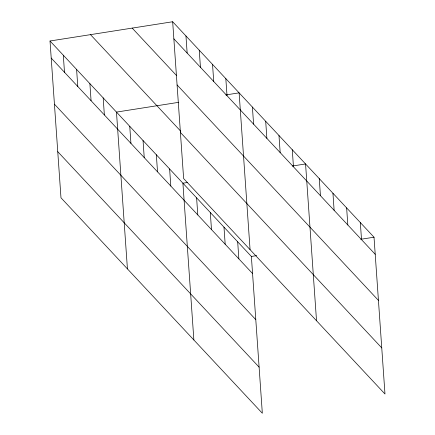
<?xml version="1.0" encoding="UTF-8"?>
<svg xmlns="http://www.w3.org/2000/svg" width="435" height="435" viewBox="0 0 435 435"><rect width="100%" height="100%" fill="white"/><g stroke="black" fill="none" stroke-linecap="round" stroke-linejoin="round"><path stroke-width="0.65" d="M50.02 40.993L251.37 256.454L262.332 413.25L60.982 197.789L50.02 40.993L172.668 21.75L374.018 237.211L384.98 394.007L183.63 178.546L172.668 21.75M178.78 102.317L116.466 112.094L127.428 268.89M225.841 94.933L239.114 92.851L250.076 249.646M187.556 182.472L182.912 183.2L193.874 339.991M292.287 166.04L305.56 163.957L316.522 320.753M251.37 256.454L256.677 255.622M360.745 239.293L374.018 237.211M173.864 38.835L375.209 254.296M132.191 28.101L176.643 75.663M177.088 84.939L378.434 300.4M90.491 34.642L180.764 131.245M180.405 132.441L381.756 347.902M51.216 58.072L252.561 273.539M54.435 104.177L255.785 319.643M57.757 151.684L259.108 367.145M360.327 222.562L361.518 239.642M346.635 207.908L347.826 224.993M332.944 193.26L334.134 210.339M319.252 178.606L320.443 195.69M292.271 149.732L293.462 166.817M278.982 135.513L280.173 152.598M265.693 121.294L266.883 138.379M252.403 107.075L253.594 124.154M237.679 241.806L238.869 258.885M225.825 78.632L227.021 95.716M223.987 227.152L225.178 244.236M212.536 64.413L213.732 81.492M199.246 50.194L200.443 67.273M210.295 212.503L211.486 229.582M185.957 35.969L187.153 53.054M196.604 197.849L197.794 214.933M169.623 168.976L170.814 186.06M156.334 154.757L157.524 171.841M143.044 140.538L144.235 157.617M129.755 126.313L130.946 143.398M103.177 97.875L104.367 114.96M89.887 83.656L91.078 100.735M76.598 69.431L77.789 86.516M63.309 55.212L64.5 72.297"/></g></svg>
